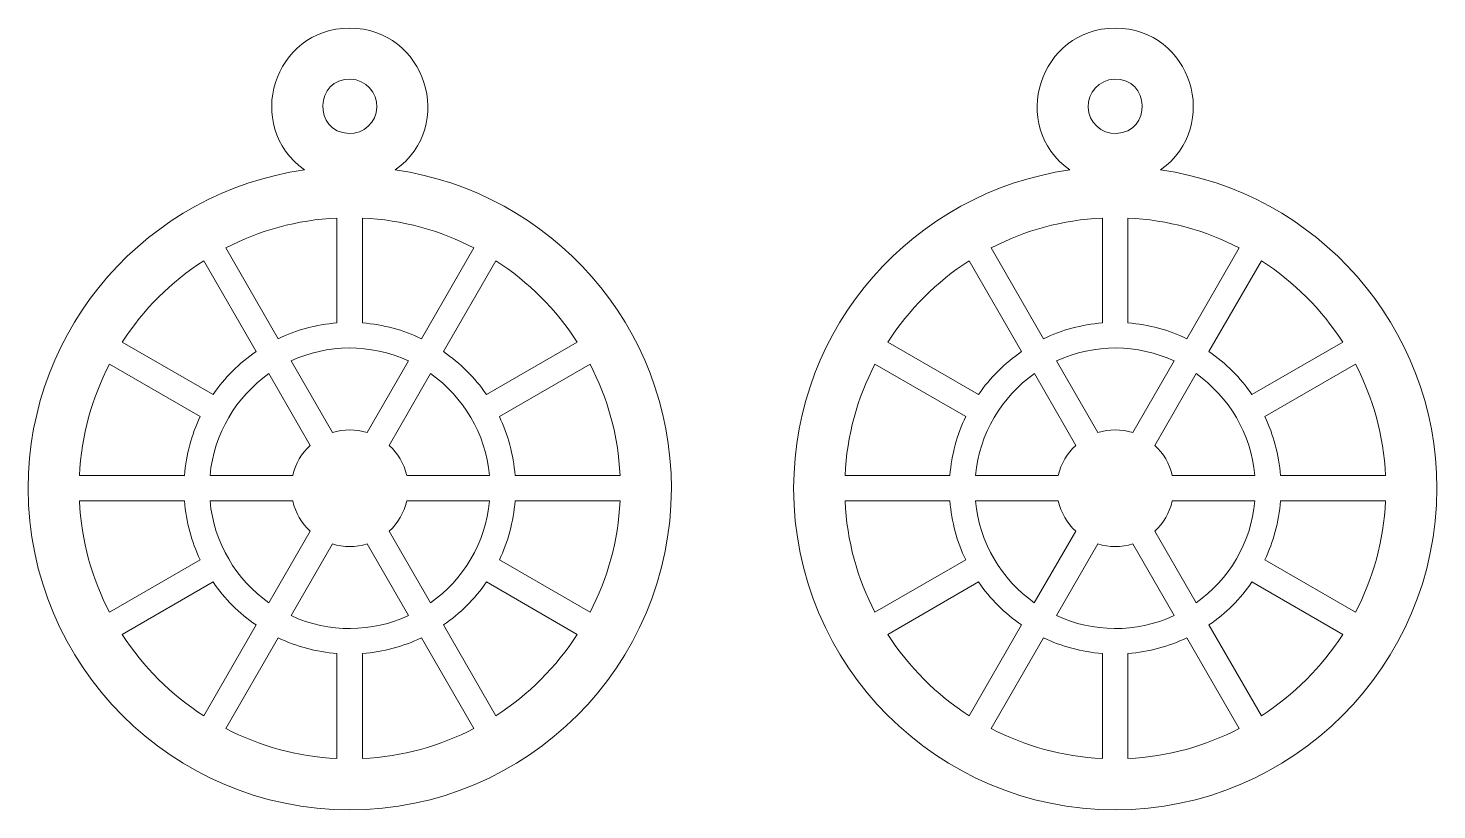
# Model space of a CAD drawing. Header units: inches. Extents: x 34 to 255, y 15 to 137.
import ezdxf

# ---------------------------------------------------------------- set-up
doc = ezdxf.new("R2010")
doc.units = ezdxf.units.IN
doc.header["$MEASUREMENT"] = 0
doc.layers.add('_U+0421_U+043B_U+043E_U+0439 1', color=7, linetype='Continuous')

msp = doc.modelspace()

# ---------------------------------------------------------------- linework, layer by layer
at = {"layer": '_U+0421_U+043B_U+043E_U+0439 1', "color": 1, "lineweight": 9, "true_color": 0xff0000}
for points, knots in [([(91.9, 114.87), (101.6, 121.79), (96.59, 137.09), (84.77, 137.09), (84.77, 137.09), (84.77, 137.09), (84.77, 137.09), (72.8, 137.09), (68.05, 121.75), (77.67, 114.87), (53.22, 111.41), (34.36, 90.35), (34.36, 64.97), (34.36, 37.17), (56.97, 14.55), (84.77, 14.55), (112.57, 14.55), (135.19, 37.17), (135.19, 64.97), (135.19, 90.35), (116.33, 111.4), (91.9, 114.87)], [0, 0, 0, 0, 1, 1, 1, 2, 2, 2, 3, 3, 3, 4, 4, 4, 5, 5, 5, 6, 6, 6, 7, 7, 7, 7]), ([(154.36, 64.97), (154.36, 37.17), (176.97, 14.55), (204.77, 14.55), (232.57, 14.55), (255.19, 37.17), (255.19, 64.97), (255.19, 90.35), (236.32, 111.41), (211.88, 114.87), (221.5, 121.75), (216.75, 137.09), (204.77, 137.09), (204.77, 137.09), (204.77, 137.09), (204.77, 137.09), (192.95, 137.09), (187.94, 121.79), (197.65, 114.87), (173.21, 111.4), (154.36, 90.35), (154.36, 64.97)], [0, 0, 0, 0, 1, 1, 1, 2, 2, 2, 3, 3, 3, 4, 4, 4, 5, 5, 5, 6, 6, 6, 7, 7, 7, 7]), ([(84.93, 129.09), (87.28, 129), (89.11, 127.03), (89.03, 124.69), (88.94, 122.34), (86.96, 120.51), (84.62, 120.59), (79.02, 120.8), (79.29, 129.29), (84.93, 129.09)], [0, 0, 0, 0, 1, 1, 1, 2, 2, 2, 3, 3, 3, 3]), ([(204.93, 120.59), (202.58, 120.5), (200.61, 122.34), (200.52, 124.69), (200.43, 127.03), (202.27, 129), (204.61, 129.09), (210.25, 129.29), (210.53, 120.8), (204.93, 120.59)], [0, 0, 0, 0, 1, 1, 1, 2, 2, 2, 3, 3, 3, 3]), ([(82.77, 107.33), (82.77, 107.33), (82.77, 90.88), (82.77, 90.88), (79.49, 90.63), (76.38, 89.77), (73.55, 88.41), (73.55, 88.41), (65.33, 102.64), (65.33, 102.64), (70.6, 105.38), (76.51, 107.04), (82.77, 107.33)], [0, 0, 0, 0, 1, 1, 1, 2, 2, 2, 3, 3, 3, 4, 4, 4, 4]), ([(96, 88.41), (93.17, 89.77), (90.06, 90.63), (86.77, 90.88), (86.77, 90.88), (86.77, 107.33), (86.77, 107.33), (93.04, 107.04), (98.95, 105.38), (104.22, 102.64), (104.22, 102.64), (96, 88.41), (96, 88.41)], [0, 0, 0, 0, 1, 1, 1, 2, 2, 2, 3, 3, 3, 4, 4, 4, 4]), ([(185.33, 102.64), (190.6, 105.38), (196.51, 107.04), (202.77, 107.33), (202.77, 107.33), (202.77, 90.88), (202.77, 90.88), (199.49, 90.63), (196.38, 89.77), (193.55, 88.41), (193.55, 88.41), (185.33, 102.64), (185.33, 102.64)], [0, 0, 0, 0, 1, 1, 1, 2, 2, 2, 3, 3, 3, 4, 4, 4, 4]), ([(224.22, 102.64), (224.22, 102.64), (216, 88.41), (216, 88.41), (213.17, 89.77), (210.05, 90.63), (206.77, 90.88), (206.77, 90.88), (206.77, 107.33), (206.77, 107.33), (213.04, 107.04), (218.95, 105.38), (224.22, 102.64)], [0, 0, 0, 0, 1, 1, 1, 2, 2, 2, 3, 3, 3, 4, 4, 4, 4]), ([(61.87, 100.64), (61.87, 100.64), (70.09, 86.4), (70.09, 86.4), (67.44, 84.59), (65.15, 82.3), (63.34, 79.65), (63.34, 79.65), (49.1, 87.87), (49.1, 87.87), (52.4, 92.98), (56.76, 97.34), (61.87, 100.64)], [0, 0, 0, 0, 1, 1, 1, 2, 2, 2, 3, 3, 3, 4, 4, 4, 4]), ([(120.44, 87.87), (120.44, 87.87), (106.21, 79.65), (106.21, 79.65), (104.39, 82.3), (102.1, 84.59), (99.46, 86.4), (99.46, 86.4), (107.68, 100.64), (107.68, 100.64), (112.79, 97.34), (117.15, 92.98), (120.44, 87.87)], [0, 0, 0, 0, 1, 1, 1, 2, 2, 2, 3, 3, 3, 4, 4, 4, 4]), ([(181.87, 100.64), (181.87, 100.64), (190.09, 86.4), (190.09, 86.4), (187.44, 84.59), (185.15, 82.3), (183.34, 79.65), (183.34, 79.65), (169.1, 87.87), (169.1, 87.87), (172.4, 92.98), (176.76, 97.34), (181.87, 100.64)], [0, 0, 0, 0, 1, 1, 1, 2, 2, 2, 3, 3, 3, 4, 4, 4, 4]), ([(240.45, 87.87), (240.45, 87.87), (226.21, 79.65), (226.21, 79.65), (224.39, 82.3), (222.1, 84.59), (219.46, 86.4), (219.46, 86.4), (227.68, 100.64), (227.68, 100.64), (232.79, 97.34), (237.15, 92.98), (240.45, 87.87)], [0, 0, 0, 0, 1, 1, 1, 2, 2, 2, 3, 3, 3, 4, 4, 4, 4]), ([(75.56, 84.93), (81.24, 87.56), (87.99, 87.71), (93.99, 84.93), (93.99, 84.93), (87.51, 73.7), (87.51, 73.7), (85.73, 74.26), (83.81, 74.26), (82.04, 73.7), (82.04, 73.7), (75.56, 84.93), (75.56, 84.93)], [0, 0, 0, 0, 1, 1, 1, 2, 2, 2, 3, 3, 3, 4, 4, 4, 4]), ([(207.51, 73.7), (205.73, 74.26), (203.81, 74.26), (202.04, 73.7), (202.04, 73.7), (195.56, 84.93), (195.56, 84.93), (201.56, 87.71), (208.31, 87.56), (213.99, 84.93), (213.99, 84.93), (207.51, 73.7), (207.51, 73.7)], [0, 0, 0, 0, 1, 1, 1, 2, 2, 2, 3, 3, 3, 4, 4, 4, 4]), ([(47.1, 84.41), (47.1, 84.41), (61.33, 76.19), (61.33, 76.19), (59.97, 73.36), (59.11, 70.25), (58.86, 66.97), (58.86, 66.97), (42.41, 66.97), (42.41, 66.97), (42.7, 73.23), (44.37, 79.14), (47.1, 84.41)], [0, 0, 0, 0, 1, 1, 1, 2, 2, 2, 3, 3, 3, 4, 4, 4, 4]), ([(127.14, 66.97), (127.14, 66.97), (110.68, 66.97), (110.68, 66.97), (110.43, 70.25), (109.58, 73.36), (108.22, 76.19), (108.22, 76.19), (122.45, 84.41), (122.45, 84.41), (125.18, 79.14), (126.85, 73.23), (127.14, 66.97)], [0, 0, 0, 0, 1, 1, 1, 2, 2, 2, 3, 3, 3, 4, 4, 4, 4]), ([(167.1, 84.41), (167.1, 84.41), (181.33, 76.19), (181.33, 76.19), (179.97, 73.36), (179.11, 70.25), (178.86, 66.97), (178.86, 66.97), (162.41, 66.97), (162.41, 66.97), (162.7, 73.23), (164.37, 79.14), (167.1, 84.41)], [0, 0, 0, 0, 1, 1, 1, 2, 2, 2, 3, 3, 3, 4, 4, 4, 4]), ([(247.14, 66.97), (247.14, 66.97), (230.68, 66.97), (230.68, 66.97), (230.43, 70.25), (229.58, 73.36), (228.22, 76.19), (228.22, 76.19), (242.45, 84.41), (242.45, 84.41), (245.18, 79.14), (246.85, 73.23), (247.14, 66.97)], [0, 0, 0, 0, 1, 1, 1, 2, 2, 2, 3, 3, 3, 4, 4, 4, 4]), ([(75.85, 66.97), (75.85, 66.97), (62.87, 66.97), (62.87, 66.97), (63.47, 73.55), (66.98, 79.3), (72.1, 82.93), (72.1, 82.93), (78.58, 71.69), (78.58, 71.69), (77.23, 70.45), (76.26, 68.82), (75.85, 66.97)], [0, 0, 0, 0, 1, 1, 1, 2, 2, 2, 3, 3, 3, 4, 4, 4, 4]), ([(93.7, 66.97), (93.29, 68.82), (92.31, 70.45), (90.97, 71.69), (90.97, 71.69), (97.45, 82.93), (97.45, 82.93), (102.57, 79.3), (106.08, 73.55), (106.67, 66.97), (106.67, 66.97), (93.7, 66.97), (93.7, 66.97)], [0, 0, 0, 0, 1, 1, 1, 2, 2, 2, 3, 3, 3, 4, 4, 4, 4]), ([(182.87, 66.97), (183.47, 73.55), (186.98, 79.3), (192.1, 82.93), (192.1, 82.93), (198.58, 71.69), (198.58, 71.69), (197.23, 70.45), (196.26, 68.82), (195.85, 66.97), (195.85, 66.97), (182.87, 66.97), (182.87, 66.97)], [0, 0, 0, 0, 1, 1, 1, 2, 2, 2, 3, 3, 3, 4, 4, 4, 4]), ([(210.97, 71.69), (210.97, 71.69), (217.45, 82.93), (217.45, 82.93), (222.57, 79.3), (226.08, 73.55), (226.67, 66.97), (226.67, 66.97), (213.7, 66.97), (213.7, 66.97), (213.29, 68.82), (212.31, 70.45), (210.97, 71.69)], [0, 0, 0, 0, 1, 1, 1, 2, 2, 2, 3, 3, 3, 4, 4, 4, 4]), ([(42.41, 62.97), (42.41, 62.97), (58.86, 62.97), (58.86, 62.97), (59.11, 59.69), (59.97, 56.57), (61.33, 53.74), (61.33, 53.74), (47.1, 45.52), (47.1, 45.52), (44.37, 50.79), (42.7, 56.7), (42.41, 62.97)], [0, 0, 0, 0, 1, 1, 1, 2, 2, 2, 3, 3, 3, 4, 4, 4, 4]), ([(78.58, 58.24), (78.58, 58.24), (72.1, 47.01), (72.1, 47.01), (66.98, 50.63), (63.47, 56.38), (62.87, 62.97), (62.87, 62.97), (75.85, 62.97), (75.85, 62.97), (76.26, 61.12), (77.23, 59.48), (78.58, 58.24)], [0, 0, 0, 0, 1, 1, 1, 2, 2, 2, 3, 3, 3, 4, 4, 4, 4]), ([(106.67, 62.97), (106.08, 56.39), (102.57, 50.63), (97.45, 47.01), (97.45, 47.01), (90.97, 58.24), (90.97, 58.24), (92.31, 59.48), (93.29, 61.12), (93.7, 62.97), (93.7, 62.97), (106.67, 62.97), (106.67, 62.97)], [0, 0, 0, 0, 1, 1, 1, 2, 2, 2, 3, 3, 3, 4, 4, 4, 4]), ([(122.45, 45.52), (122.45, 45.52), (108.22, 53.74), (108.22, 53.74), (109.58, 56.57), (110.43, 59.69), (110.68, 62.97), (110.68, 62.97), (127.14, 62.97), (127.14, 62.97), (126.85, 56.7), (125.18, 50.79), (122.45, 45.52)], [0, 0, 0, 0, 1, 1, 1, 2, 2, 2, 3, 3, 3, 4, 4, 4, 4]), ([(162.41, 62.97), (162.41, 62.97), (178.86, 62.97), (178.86, 62.97), (179.11, 59.69), (179.97, 56.57), (181.33, 53.74), (181.33, 53.74), (167.1, 45.52), (167.1, 45.52), (164.37, 50.79), (162.7, 56.7), (162.41, 62.97)], [0, 0, 0, 0, 1, 1, 1, 2, 2, 2, 3, 3, 3, 4, 4, 4, 4]), ([(195.85, 62.97), (196.26, 61.12), (197.23, 59.48), (198.58, 58.24), (198.58, 58.24), (192.09, 47.01), (192.09, 47.01), (186.98, 50.63), (183.47, 56.38), (182.87, 62.97), (182.87, 62.97), (195.85, 62.97), (195.85, 62.97)], [0, 0, 0, 0, 1, 1, 1, 2, 2, 2, 3, 3, 3, 4, 4, 4, 4]), ([(213.7, 62.97), (213.7, 62.97), (226.67, 62.97), (226.67, 62.97), (226.08, 56.39), (222.57, 50.63), (217.45, 47.01), (217.45, 47.01), (210.97, 58.24), (210.97, 58.24), (212.31, 59.48), (213.29, 61.12), (213.7, 62.97)], [0, 0, 0, 0, 1, 1, 1, 2, 2, 2, 3, 3, 3, 4, 4, 4, 4]), ([(242.45, 45.52), (242.45, 45.52), (228.22, 53.74), (228.22, 53.74), (229.58, 56.57), (230.43, 59.69), (230.68, 62.97), (230.68, 62.97), (247.14, 62.97), (247.14, 62.97), (246.85, 56.7), (245.18, 50.79), (242.45, 45.52)], [0, 0, 0, 0, 1, 1, 1, 2, 2, 2, 3, 3, 3, 4, 4, 4, 4]), ([(75.56, 45), (75.56, 45), (82.04, 56.23), (82.04, 56.23), (83.81, 55.67), (85.73, 55.67), (87.51, 56.23), (87.51, 56.23), (93.99, 45), (93.99, 45), (88.29, 42.36), (81.55, 42.23), (75.56, 45)], [0, 0, 0, 0, 1, 1, 1, 2, 2, 2, 3, 3, 3, 4, 4, 4, 4]), ([(195.56, 45), (195.56, 45), (202.04, 56.23), (202.04, 56.23), (203.82, 55.67), (205.73, 55.67), (207.51, 56.23), (207.51, 56.23), (213.99, 45), (213.99, 45), (208, 42.23), (201.25, 42.36), (195.56, 45)], [0, 0, 0, 0, 1, 1, 1, 2, 2, 2, 3, 3, 3, 4, 4, 4, 4]), ([(49.1, 42.06), (49.1, 42.06), (63.34, 50.28), (63.34, 50.28), (65.15, 47.64), (67.44, 45.35), (70.09, 43.53), (70.09, 43.53), (61.87, 29.3), (61.87, 29.3), (56.76, 32.59), (52.4, 36.95), (49.1, 42.06)], [0, 0, 0, 0, 1, 1, 1, 2, 2, 2, 3, 3, 3, 4, 4, 4, 4]), ([(107.68, 29.3), (107.68, 29.3), (99.46, 43.53), (99.46, 43.53), (102.1, 45.35), (104.39, 47.64), (106.21, 50.28), (106.21, 50.28), (120.44, 42.06), (120.44, 42.06), (117.15, 36.95), (112.79, 32.59), (107.68, 29.3)], [0, 0, 0, 0, 1, 1, 1, 2, 2, 2, 3, 3, 3, 4, 4, 4, 4]), ([(169.1, 42.06), (169.1, 42.06), (183.34, 50.28), (183.34, 50.28), (185.15, 47.64), (187.44, 45.35), (190.09, 43.53), (190.09, 43.53), (181.87, 29.3), (181.87, 29.3), (176.76, 32.59), (172.4, 36.95), (169.1, 42.06)], [0, 0, 0, 0, 1, 1, 1, 2, 2, 2, 3, 3, 3, 4, 4, 4, 4]), ([(227.68, 29.3), (227.68, 29.3), (219.46, 43.53), (219.46, 43.53), (222.1, 45.35), (224.39, 47.64), (226.21, 50.28), (226.21, 50.28), (240.45, 42.06), (240.45, 42.06), (237.15, 36.95), (232.79, 32.59), (227.68, 29.3)], [0, 0, 0, 0, 1, 1, 1, 2, 2, 2, 3, 3, 3, 4, 4, 4, 4]), ([(82.77, 22.6), (76.51, 22.89), (70.6, 24.56), (65.33, 27.29), (65.33, 27.29), (73.55, 41.52), (73.55, 41.52), (76.38, 40.16), (79.49, 39.31), (82.77, 39.06), (82.77, 39.06), (82.77, 22.6), (82.77, 22.6)], [0, 0, 0, 0, 1, 1, 1, 2, 2, 2, 3, 3, 3, 4, 4, 4, 4]), ([(86.77, 22.6), (86.77, 22.6), (86.77, 39.06), (86.77, 39.06), (90.06, 39.31), (93.17, 40.16), (96, 41.52), (96, 41.52), (104.22, 27.29), (104.22, 27.29), (98.95, 24.56), (93.04, 22.89), (86.77, 22.6)], [0, 0, 0, 0, 1, 1, 1, 2, 2, 2, 3, 3, 3, 4, 4, 4, 4]), ([(185.33, 27.29), (185.33, 27.29), (193.55, 41.52), (193.55, 41.52), (196.38, 40.16), (199.49, 39.31), (202.77, 39.06), (202.77, 39.06), (202.77, 22.6), (202.77, 22.6), (196.51, 22.89), (190.6, 24.56), (185.33, 27.29)], [0, 0, 0, 0, 1, 1, 1, 2, 2, 2, 3, 3, 3, 4, 4, 4, 4]), ([(206.77, 39.06), (210.05, 39.31), (213.17, 40.16), (216, 41.52), (216, 41.52), (224.22, 27.29), (224.22, 27.29), (218.95, 24.56), (213.04, 22.89), (206.77, 22.6), (206.77, 22.6), (206.77, 39.06), (206.77, 39.06)], [0, 0, 0, 0, 1, 1, 1, 2, 2, 2, 3, 3, 3, 4, 4, 4, 4])]:
    msp.add_open_spline(points, degree=3, knots=knots, dxfattribs=at)

doc.saveas('drawing.dxf')
